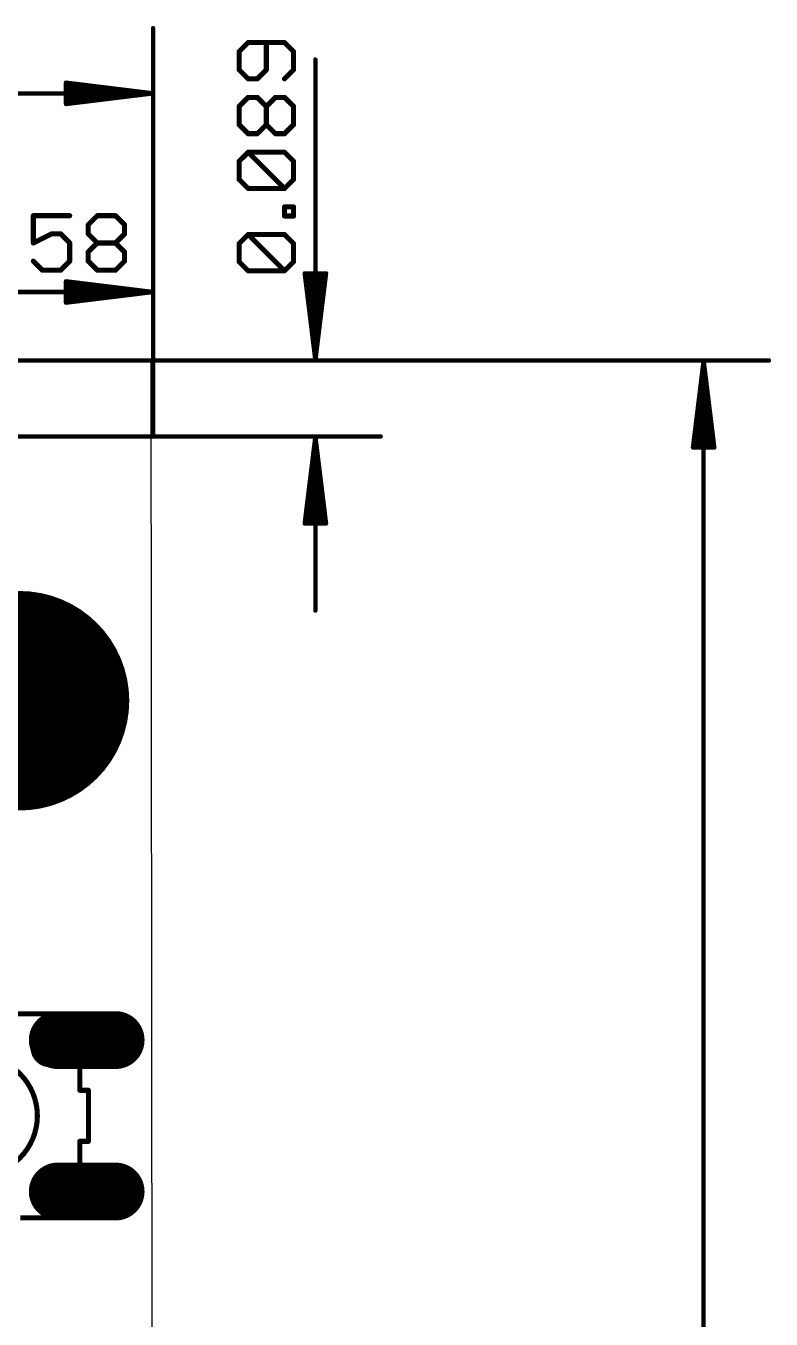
# Model space of a CAD drawing. Extents: x -0.24 to 4.18, y -0.6 to 2.96.
# Drawn here: x 3.3 to 4.176, y 1.423 to 2.943 of the extents above; entities that cross this region are included whole.
import ezdxf

# ---------------------------------------------------------------- set-up
doc = ezdxf.new("R2010")
doc.units = 0
for name, color, linetype in [('1', 22, 'CONTINUOUS'), ('17', 82, 'CONTINUOUS'), ('20', 7, 'CONTINUOUS'), ('22', 253, 'CONTINUOUS'), ('29', 253, 'CONTINUOUS'), ('30', 253, 'CONTINUOUS'), ('44', 253, 'CONTINUOUS'), ('52', 253, 'CONTINUOUS')]:
    doc.layers.add(name, color=color, linetype=linetype)

# ---------------------------------------------------------------- blocks, each defined once
blk = doc.blocks.new('LONGP100')
at = {"const_width": 1}
blk.add_lwpolyline([(-0.5, 0), (0.5, 0)], dxfattribs=at)
at = {"const_width": 0.5}
for points in [[(-0.5, 0.25, 1), (-0.5, -0.25)], [(0.5, -0.25, 1), (0.5, 0.25)]]:
    blk.add_lwpolyline(points, format="xyb", dxfattribs=at)

msp = doc.modelspace()

# ---------------------------------------------------------------- linework, layer by layer
at = {"layer": '1'}
for points, const_width in [([(3.45128, 2.940714, 1), (3.44872, 2.940714)], 0.002559), ([(3.561795, 2.925158, 1), (3.561795, 2.922158)], 0.003), ([(3.562856, 2.922597, 1), (3.560734, 2.924718)], 0.003), ([(3.584647, 2.923658, 1), (3.581647, 2.923658)], 0.003), ([(3.605559, 2.924718, 1), (3.603437, 2.922597)], 0.003), ([(3.604498, 2.922158, 1), (3.604498, 2.925158)], 0.003), ([(3.552619, 2.912982, 1), (3.549619, 2.912982)], 0.003), ([(3.550059, 2.914042, 1), (3.55218, 2.911921)], 0.003), ([(3.616674, 2.912982, 1), (3.613674, 2.912982)], 0.003), ([(3.614113, 2.911921, 1), (3.616235, 2.914042)], 0.003), ([(3.642071, 2.903622, 1), (3.639512, 2.903622)], 0.002559), ([(3.549619, 2.89163, 1), (3.552619, 2.89163)], 0.003), ([(3.55218, 2.892691, 1), (3.550059, 2.89057)], 0.003), ([(3.581647, 2.89163, 1), (3.584647, 2.89163)], 0.003), ([(3.584207, 2.89057, 1), (3.582086, 2.892691)], 0.003), ([(3.613674, 2.89163, 1), (3.616674, 2.89163)], 0.003), ([(3.616235, 2.89057, 1), (3.614113, 2.892691)], 0.003), ([(3.347765, 2.875452, 1), (3.34751, 2.872905)], 0.002559), ([(3.347794, 2.877781, 1), (3.347482, 2.875241)], 0.002559), ([(3.348917, 2.876511, 1), (3.346358, 2.876511)], 0.002559), ([(3.561795, 2.882454, 1), (3.561795, 2.879454)], 0.003), ([(3.560734, 2.879894, 1), (3.562856, 2.882015)], 0.003), ([(3.57141, 2.882015, 1), (3.573531, 2.879894)], 0.003), ([(3.572471, 2.879454, 1), (3.572471, 2.882454)], 0.003), ([(3.603437, 2.882015, 1), (3.605559, 2.879894)], 0.003), ([(3.347702, 2.870338, 1), (3.347574, 2.867782)], 0.002559), ([(3.347574, 2.860102, 1), (3.347702, 2.857546)], 0.002559), ([(3.450156, 2.862672, 1), (3.449844, 2.865212)], 0.002559), ([(3.449844, 2.862672, 1), (3.450156, 2.865212)], 0.002559), ([(3.450127, 2.862669, 1), (3.449873, 2.865215)], 0.002559), ([(3.449873, 2.862669, 1), (3.450127, 2.865215)], 0.002559), ([(3.450064, 2.862664, 1), (3.449936, 2.86522)], 0.002559), ([(3.449936, 2.862664, 1), (3.450064, 2.86522)], 0.002559), ([(3.45, 2.862663, 1), (3.45, 2.865222)], 0.002559), ([(3.561795, 2.860703, 1), (3.561795, 2.857703)], 0.003), ([(3.562856, 2.858142, 1), (3.560734, 2.860263)], 0.003), ([(3.573531, 2.860263, 1), (3.57141, 2.858142)], 0.003), ([(3.572471, 2.857703, 1), (3.572471, 2.860703)], 0.003), ([(3.593822, 2.860703, 1), (3.593822, 2.857703)], 0.003), ([(3.594883, 2.858142, 1), (3.592762, 2.860263)], 0.003), ([(3.605559, 2.860263, 1), (3.603437, 2.858142)], 0.003), ([(3.604498, 2.857703, 1), (3.604498, 2.860703)], 0.003), ([(3.34751, 2.854979, 1), (3.347765, 2.852433)], 0.002559), ([(3.347482, 2.852644, 1), (3.347794, 2.850104)], 0.002559), ([(3.346358, 2.851374, 1), (3.348917, 2.851374)], 0.002559), ([(3.552619, 2.848527, 1), (3.549619, 2.848527)], 0.003), ([(3.550059, 2.849587, 1), (3.55218, 2.847466)], 0.003), ([(3.584647, 2.848527, 1), (3.581647, 2.848527)], 0.003), ([(3.582086, 2.849587, 1), (3.584207, 2.847466)], 0.003), ([(3.582086, 2.847466, 1), (3.584207, 2.849587)], 0.003), ([(3.616674, 2.848527, 1), (3.613674, 2.848527)], 0.003), ([(3.614113, 2.847466, 1), (3.616235, 2.849587)], 0.003), ([(3.549619, 2.827175, 1), (3.552619, 2.827175)], 0.003), ([(3.55218, 2.828236, 1), (3.550059, 2.826115)], 0.003), ([(3.584207, 2.828236, 1), (3.582086, 2.826115)], 0.003), ([(3.581647, 2.827175, 1), (3.584647, 2.827175)], 0.003), ([(3.584207, 2.826115, 1), (3.582086, 2.828236)], 0.003), ([(3.613674, 2.827175, 1), (3.616674, 2.827175)], 0.003), ([(3.616235, 2.826115, 1), (3.614113, 2.828236)], 0.003), ([(3.561795, 2.818, 1), (3.561795, 2.815)], 0.003), ([(3.560734, 2.815439, 1), (3.562856, 2.81756)], 0.003), ([(3.57141, 2.81756, 1), (3.573531, 2.815439)], 0.003), ([(3.572471, 2.815, 1), (3.572471, 2.818)], 0.003), ([(3.593822, 2.818, 1), (3.593822, 2.815)], 0.003), ([(3.592762, 2.815439, 1), (3.594883, 2.81756)], 0.003), ([(3.603437, 2.81756, 1), (3.605559, 2.815439)], 0.003), ([(3.604498, 2.815, 1), (3.604498, 2.818)], 0.003), ([(3.561795, 2.796248, 1), (3.561795, 2.793248)], 0.003), ([(3.562856, 2.795808, 1), (3.560734, 2.793687)], 0.003), ([(3.562856, 2.793687, 1), (3.560734, 2.795808)], 0.003), ([(3.605559, 2.795808, 1), (3.603437, 2.793687)], 0.003), ([(3.604498, 2.793248, 1), (3.604498, 2.796248)], 0.003), ([(3.552619, 2.784072, 1), (3.549619, 2.784072)], 0.003), ([(3.550059, 2.785133, 1), (3.55218, 2.783011)], 0.003), ([(3.616674, 2.784072, 1), (3.613674, 2.784072)], 0.003), ([(3.614113, 2.783011, 1), (3.616235, 2.785133)], 0.003), ([(3.549619, 2.76272, 1), (3.552619, 2.76272)], 0.003), ([(3.55218, 2.763781, 1), (3.550059, 2.76166)], 0.003), ([(3.561795, 2.753545, 1), (3.561795, 2.750545)], 0.003), ([(3.560734, 2.750984, 1), (3.562856, 2.753105)], 0.003), ([(3.603437, 2.753105, 1), (3.605559, 2.750984)], 0.003), ([(3.603437, 2.750984, 1), (3.605559, 2.753105)], 0.003), ([(3.604498, 2.750545, 1), (3.604498, 2.753545)], 0.003), ([(3.613674, 2.76272, 1), (3.616674, 2.76272)], 0.003), ([(3.616235, 2.76166, 1), (3.614113, 2.763781)], 0.003), ([(3.309322, 2.721624, 1), (3.309322, 2.718624)], 0.003), ([(3.310822, 2.720124, 1), (3.307822, 2.720124)], 0.003), ([(3.352026, 2.718624, 1), (3.352026, 2.721624)], 0.003), ([(3.384453, 2.721624, 1), (3.384453, 2.718624)], 0.003), ([(3.385514, 2.719063, 1), (3.383392, 2.721185)], 0.003), ([(3.406865, 2.721185, 1), (3.404744, 2.719063)], 0.003), ([(3.405805, 2.718624, 1), (3.405805, 2.721624)], 0.003), ([(3.605998, 2.730493, 1), (3.602998, 2.730493)], 0.003), ([(3.604498, 2.731993, 1), (3.604498, 2.728993)], 0.003), ([(3.604498, 2.721317, 1), (3.604498, 2.718317)], 0.003), ([(3.602998, 2.719817, 1), (3.605998, 2.719817)], 0.003), ([(3.616674, 2.730493, 1), (3.613674, 2.730493)], 0.003), ([(3.613674, 2.719817, 1), (3.616674, 2.719817)], 0.003), ([(3.615174, 2.728993, 1), (3.615174, 2.731993)], 0.003), ([(3.615174, 2.718317, 1), (3.615174, 2.721317)], 0.003), ([(3.375277, 2.709448, 1), (3.372277, 2.709448)], 0.003), ([(3.372717, 2.710509, 1), (3.374838, 2.708388)], 0.003), ([(3.417981, 2.709448, 1), (3.414981, 2.709448)], 0.003), ([(3.41542, 2.708388, 1), (3.417541, 2.710509)], 0.003), ([(3.45128, 2.707223, 1), (3.44872, 2.707223)], 0.002559), ([(3.308652, 2.689438, 1), (3.309993, 2.686755)], 0.003), ([(3.330674, 2.700273, 1), (3.330674, 2.697273)], 0.003), ([(3.331345, 2.697431, 1), (3.330003, 2.700114)], 0.003), ([(3.34241, 2.699833, 1), (3.340289, 2.697712)], 0.003), ([(3.34135, 2.697273, 1), (3.34135, 2.700273)], 0.003), ([(3.353526, 2.688097, 1), (3.350526, 2.688097)], 0.003), ([(3.372277, 2.698773, 1), (3.375277, 2.698773)], 0.003), ([(3.374838, 2.699833, 1), (3.372717, 2.697712)], 0.003), ([(3.384453, 2.689597, 1), (3.384453, 2.686597)], 0.003), ([(3.385514, 2.687036, 1), (3.383392, 2.689157)], 0.003), ([(3.406865, 2.689157, 1), (3.404744, 2.687036)], 0.003), ([(3.405805, 2.686597, 1), (3.405805, 2.689597)], 0.003), ([(3.414981, 2.698773, 1), (3.417981, 2.698773)], 0.003), ([(3.417541, 2.697712, 1), (3.41542, 2.699833)], 0.003), ([(3.562856, 2.699126, 1), (3.560734, 2.697005)], 0.003), ([(3.561795, 2.699565, 1), (3.561795, 2.696565)], 0.003), ([(3.562856, 2.697005, 1), (3.560734, 2.699126)], 0.003), ([(3.605559, 2.699126, 1), (3.603437, 2.697005)], 0.003), ([(3.604498, 2.696565, 1), (3.604498, 2.699565)], 0.003), ([(3.307822, 2.688097, 1), (3.310822, 2.688097)], 0.003), ([(3.350965, 2.687036, 1), (3.353086, 2.689157)], 0.003), ([(3.375277, 2.677421, 1), (3.372277, 2.677421)], 0.003), ([(3.372717, 2.678482, 1), (3.374838, 2.67636)], 0.003), ([(3.383392, 2.687036, 1), (3.385514, 2.689157)], 0.003), ([(3.404744, 2.689157, 1), (3.406865, 2.687036)], 0.003), ([(3.417981, 2.677421, 1), (3.414981, 2.677421)], 0.003), ([(3.41542, 2.67636, 1), (3.417541, 2.678482)], 0.003), ([(3.552619, 2.687389, 1), (3.549619, 2.687389)], 0.003), ([(3.550059, 2.68845, 1), (3.55218, 2.686329)], 0.003), ([(3.616674, 2.687389, 1), (3.613674, 2.687389)], 0.003), ([(3.614113, 2.686329, 1), (3.616235, 2.68845)], 0.003), ([(3.310383, 2.667806, 1), (3.308262, 2.665685)], 0.003), ([(3.350526, 2.666745, 1), (3.353526, 2.666745)], 0.003), ([(3.353086, 2.665685, 1), (3.350965, 2.667806)], 0.003), ([(3.372277, 2.666745, 1), (3.375277, 2.666745)], 0.003), ([(3.374838, 2.667806, 1), (3.372717, 2.665685)], 0.003), ([(3.414981, 2.666745, 1), (3.417981, 2.666745)], 0.003), ([(3.417541, 2.665685, 1), (3.41542, 2.667806)], 0.003), ([(3.549619, 2.666038, 1), (3.552619, 2.666038)], 0.003), ([(3.55218, 2.667098, 1), (3.550059, 2.664977)], 0.003), ([(3.613674, 2.666038, 1), (3.616674, 2.666038)], 0.003), ([(3.616235, 2.664977, 1), (3.614113, 2.667098)], 0.003), ([(3.319998, 2.65757, 1), (3.319998, 2.65457)], 0.003), ([(3.318937, 2.655009, 1), (3.321059, 2.65713)], 0.003), ([(3.340289, 2.65713, 1), (3.34241, 2.655009)], 0.003), ([(3.34135, 2.65457, 1), (3.34135, 2.65757)], 0.003), ([(3.347794, 2.64429, 1), (3.347482, 2.64175)], 0.002559), ([(3.348917, 2.64302, 1), (3.346358, 2.64302)], 0.002559), ([(3.384453, 2.65757, 1), (3.384453, 2.65457)], 0.003), ([(3.383392, 2.655009, 1), (3.385514, 2.65713)], 0.003), ([(3.404744, 2.65713, 1), (3.406865, 2.655009)], 0.003), ([(3.405805, 2.65457, 1), (3.405805, 2.65757)], 0.003), ([(3.561795, 2.656862, 1), (3.561795, 2.653862)], 0.003), ([(3.560734, 2.654301, 1), (3.562856, 2.656423)], 0.003), ([(3.603437, 2.656423, 1), (3.605559, 2.654301)], 0.003), ([(3.603437, 2.654301, 1), (3.605559, 2.656423)], 0.003), ([(3.604498, 2.653862, 1), (3.604498, 2.656862)], 0.003), ([(3.629493, 2.652518, 1), (3.626953, 2.652206)], 0.002559), ([(3.628223, 2.653642, 1), (3.628223, 2.651083)], 0.002559), ([(3.631829, 2.65249, 1), (3.629283, 2.652235)], 0.002559), ([(3.636952, 2.652426, 1), (3.634396, 2.652298)], 0.002559), ([(3.647188, 2.652298, 1), (3.644632, 2.652426)], 0.002559), ([(3.652301, 2.652235, 1), (3.649755, 2.65249)], 0.002559), ([(3.65463, 2.652206, 1), (3.65209, 2.652518)], 0.002559), ([(3.65336, 2.651083, 1), (3.65336, 2.653642)], 0.002559), ([(3.347765, 2.641961, 1), (3.34751, 2.639414)], 0.002559), ([(3.347702, 2.636847, 1), (3.347574, 2.634292)], 0.002559), ([(3.450156, 2.629181, 1), (3.449844, 2.631721)], 0.002559), ([(3.449844, 2.629181, 1), (3.450156, 2.631721)], 0.002559), ([(3.450127, 2.629178, 1), (3.449873, 2.631725)], 0.002559), ([(3.449873, 2.629178, 1), (3.450127, 2.631725)], 0.002559), ([(3.450064, 2.629173, 1), (3.449936, 2.631729)], 0.002559), ([(3.449936, 2.629173, 1), (3.450064, 2.631729)], 0.002559), ([(3.45, 2.629172, 1), (3.45, 2.631731)], 0.002559), ([(3.347574, 2.626611, 1), (3.347702, 2.624055)], 0.002559), ([(3.34751, 2.621488, 1), (3.347765, 2.618942)], 0.002559), ([(3.347482, 2.619153, 1), (3.347794, 2.616613)], 0.002559), ([(3.346358, 2.617883, 1), (3.348917, 2.617883)], 0.002559), ([(3.45, 2.55128, 1), (3.45, 2.54872)], 0.002559), ([(3.44872, 2.55, 1), (3.45128, 2.55)], 0.002559), ([(3.639512, 2.55, 1), (3.642071, 2.55)], 0.002559), ([(3.639522, 2.550156, 1), (3.642062, 2.549844)], 0.002559), ([(3.639519, 2.550127, 1), (3.642065, 2.549873)], 0.002559), ([(3.639514, 2.550064, 1), (3.64207, 2.549936)], 0.002559), ([(3.639514, 2.549936, 1), (3.64207, 2.550064)], 0.002559), ([(3.639519, 2.549873, 1), (3.642065, 2.550127)], 0.002559), ([(3.639522, 2.549844, 1), (3.642062, 2.550156)], 0.002559), ([(3.717564, 2.54872, 1), (3.717564, 2.55128)], 0.002559), ([(4.09843, 2.550156, 1), (4.09589, 2.549844)], 0.002559), ([(4.098438, 2.550064, 1), (4.095882, 2.549936)], 0.002559), ([(4.098433, 2.550127, 1), (4.095887, 2.549873)], 0.002559), ([(4.09844, 2.55, 1), (4.095881, 2.55)], 0.002559), ([(4.098438, 2.549936, 1), (4.095882, 2.550064)], 0.002559), ([(4.098433, 2.549873, 1), (4.095887, 2.550127)], 0.002559), ([(4.09843, 2.549844, 1), (4.09589, 2.550156)], 0.002559), ([(4.173932, 2.54872, 1), (4.173932, 2.55128)], 0.002559), ([(3.642071, 2.46073, 1), (3.639512, 2.46073)], 0.002559), ([(3.642062, 2.460886, 1), (3.639522, 2.460574)], 0.002559), ([(3.64207, 2.460794, 1), (3.639514, 2.460666)], 0.002559), ([(3.642065, 2.460857, 1), (3.639519, 2.460603)], 0.002559), ([(3.64207, 2.460666, 1), (3.639514, 2.460794)], 0.002559), ([(3.642065, 2.460603, 1), (3.639519, 2.460857)], 0.002559), ([(3.642062, 2.460574, 1), (3.639522, 2.460886)], 0.002559), ([(3.717564, 2.45945, 1), (3.717564, 2.462009)], 0.002559), ([(3.44872, 2.46073, 1), (3.45128, 2.46073)], 0.002559), ([(4.084592, 2.448917, 1), (4.084592, 2.446358)], 0.002559), ([(4.083322, 2.447794, 1), (4.085862, 2.447482)], 0.002559), ([(4.085651, 2.447765, 1), (4.088197, 2.44751)], 0.002559), ([(4.090764, 2.447702, 1), (4.09332, 2.447574)], 0.002559), ([(4.101, 2.447574, 1), (4.103556, 2.447702)], 0.002559), ([(4.106123, 2.44751, 1), (4.10867, 2.447765)], 0.002559), ([(4.108459, 2.447482, 1), (4.110999, 2.447794)], 0.002559), ([(4.109729, 2.446358, 1), (4.109729, 2.448917)], 0.002559), ([(3.628223, 2.359647, 1), (3.628223, 2.357088)], 0.002559), ([(3.626953, 2.358524, 1), (3.629493, 2.358212)], 0.002559), ([(3.629283, 2.358495, 1), (3.631829, 2.35824)], 0.002559), ([(3.634396, 2.358432, 1), (3.636952, 2.358304)], 0.002559), ([(3.644632, 2.358304, 1), (3.647188, 2.358432)], 0.002559), ([(3.649755, 2.35824, 1), (3.652301, 2.358495)], 0.002559), ([(3.65209, 2.358212, 1), (3.65463, 2.358524)], 0.002559), ([(3.65336, 2.357088, 1), (3.65336, 2.359647)], 0.002559), ([(3.639512, 2.256006, 1), (3.642071, 2.256006)], 0.002559)]:
    msp.add_lwpolyline(points, format="xyb", dxfattribs=dict(at, const_width=const_width))
for points, const_width in [([(3.45, 2.55), (3.45, 2.940714)], 0.005118), ([(3.561795, 2.923658), (3.551119, 2.912982)], 0.006), ([(3.604498, 2.923658), (3.561795, 2.923658)], 0.006), ([(3.583147, 2.89163), (3.583147, 2.923658)], 0.006), ([(3.615174, 2.912982), (3.604498, 2.923658)], 0.006), ([(3.551119, 2.912982), (3.551119, 2.89163)], 0.006), ([(3.615174, 2.89163), (3.615174, 2.912982)], 0.006), ([(3.640792, 2.55), (3.640792, 2.903622)], 0.005118), ([(3.551119, 2.89163), (3.561795, 2.880954)], 0.006), ([(3.572471, 2.880954), (3.583147, 2.89163)], 0.006), ([(3.604498, 2.880954), (3.615174, 2.89163)], 0.006), ([(3.45, 2.863942), (3.347638, 2.876511)], 0.005118), ([(3.347638, 2.876511), (3.347638, 2.851374)], 0.005118), ([(3.45, 2.863942), (3.347638, 2.874178)], 0.005118), ([(3.561795, 2.880954), (3.572471, 2.880954)], 0.006), ([(3.45, 2.863942), (0, 2.863942)], 0.005118), ([(3.45, 2.863942), (3.347638, 2.86906)], 0.005118), ([(3.347638, 2.851374), (3.45, 2.863942)], 0.005118), ([(3.347638, 2.858824), (3.45, 2.863942)], 0.005118), ([(3.347638, 2.853706), (3.45, 2.863942)], 0.005118), ([(3.551119, 2.848527), (3.561795, 2.859203)], 0.006), ([(3.561795, 2.859203), (3.572471, 2.859203)], 0.006), ([(3.572471, 2.859203), (3.583147, 2.848527)], 0.006), ([(3.583147, 2.848527), (3.593822, 2.859203)], 0.006), ([(3.593822, 2.859203), (3.604498, 2.859203)], 0.006), ([(3.604498, 2.859203), (3.615174, 2.848527)], 0.006), ([(3.551119, 2.827175), (3.551119, 2.848527)], 0.006), ([(3.583147, 2.827175), (3.583147, 2.848527)], 0.006), ([(3.615174, 2.848527), (3.615174, 2.827175)], 0.006), ([(3.561795, 2.8165), (3.551119, 2.827175)], 0.006), ([(3.583147, 2.827175), (3.572471, 2.8165)], 0.006), ([(3.593822, 2.8165), (3.583147, 2.827175)], 0.006), ([(3.615174, 2.827175), (3.604498, 2.8165)], 0.006), ([(3.572471, 2.8165), (3.561795, 2.8165)], 0.006), ([(3.604498, 2.8165), (3.593822, 2.8165)], 0.006), ([(3.551119, 2.784072), (3.561795, 2.794748)], 0.006), ([(3.561795, 2.794748), (3.604498, 2.794748)], 0.006), ([(3.604498, 2.752045), (3.561795, 2.794748)], 0.006), ([(3.604498, 2.794748), (3.615174, 2.784072)], 0.006), ([(3.551119, 2.76272), (3.551119, 2.784072)], 0.006), ([(3.615174, 2.784072), (3.615174, 2.76272)], 0.006), ([(3.561795, 2.752045), (3.551119, 2.76272)], 0.006), ([(3.604498, 2.752045), (3.561795, 2.752045)], 0.006), ([(3.615174, 2.76272), (3.604498, 2.752045)], 0.006), ([(3.352026, 2.720124), (3.309322, 2.720124)], 0.006), ([(3.309322, 2.720124), (3.309322, 2.688097)], 0.006), ([(3.373777, 2.709448), (3.384453, 2.720124)], 0.006), ([(3.384453, 2.720124), (3.405805, 2.720124)], 0.006), ([(3.405805, 2.720124), (3.416481, 2.709448)], 0.006), ([(3.604498, 2.719817), (3.604498, 2.730493)], 0.006), ([(3.604498, 2.730493), (3.615174, 2.730493)], 0.006), ([(3.615174, 2.719817), (3.604498, 2.719817)], 0.006), ([(3.615174, 2.730493), (3.615174, 2.719817)], 0.006), ([(3.373777, 2.698773), (3.373777, 2.709448)], 0.006), ([(3.416481, 2.709448), (3.416481, 2.698773)], 0.006), ([(3.45, 2.46073), (3.45, 2.707223)], 0.005118), ([(3.309322, 2.688097), (3.330674, 2.698773)], 0.006), ([(3.330674, 2.698773), (3.34135, 2.698773)], 0.006), ([(3.34135, 2.698773), (3.352026, 2.688097)], 0.006), ([(3.352026, 2.688097), (3.352026, 2.666745)], 0.006), ([(3.384453, 2.688097), (3.373777, 2.698773)], 0.006), ([(3.373777, 2.677421), (3.384453, 2.688097)], 0.006), ([(3.384453, 2.688097), (3.405805, 2.688097)], 0.006), ([(3.416481, 2.698773), (3.405805, 2.688097)], 0.006), ([(3.405805, 2.688097), (3.416481, 2.677421)], 0.006), ([(3.551119, 2.687389), (3.561795, 2.698065)], 0.006), ([(3.561795, 2.698065), (3.604498, 2.698065)], 0.006), ([(3.604498, 2.655362), (3.561795, 2.698065)], 0.006), ([(3.604498, 2.698065), (3.615174, 2.687389)], 0.006), ([(3.373777, 2.666745), (3.373777, 2.677421)], 0.006), ([(3.416481, 2.677421), (3.416481, 2.666745)], 0.006), ([(3.551119, 2.666038), (3.551119, 2.687389)], 0.006), ([(3.615174, 2.687389), (3.615174, 2.666038)], 0.006), ([(3.319998, 2.65607), (3.309322, 2.666745)], 0.006), ([(3.352026, 2.666745), (3.34135, 2.65607)], 0.006), ([(3.384453, 2.65607), (3.373777, 2.666745)], 0.006), ([(3.416481, 2.666745), (3.405805, 2.65607)], 0.006), ([(3.561795, 2.655362), (3.551119, 2.666038)], 0.006), ([(3.615174, 2.666038), (3.604498, 2.655362)], 0.006), ([(3.34135, 2.65607), (3.319998, 2.65607)], 0.006), ([(3.45, 2.630451), (3.347638, 2.64302)], 0.005118), ([(3.347638, 2.64302), (3.347638, 2.617883)], 0.005118), ([(3.405805, 2.65607), (3.384453, 2.65607)], 0.006), ([(3.604498, 2.655362), (3.561795, 2.655362)], 0.006), ([(3.640792, 2.55), (3.628223, 2.652362)], 0.005118), ([(3.628223, 2.652362), (3.65336, 2.652362)], 0.005118), ([(3.640792, 2.55), (3.630556, 2.652362)], 0.005118), ([(3.640792, 2.55), (3.635674, 2.652362)], 0.005118), ([(3.65336, 2.652362), (3.640792, 2.55)], 0.005118), ([(3.64591, 2.652362), (3.640792, 2.55)], 0.005118), ([(3.651028, 2.652362), (3.640792, 2.55)], 0.005118), ([(3.45, 2.630451), (3.09163, 2.630451)], 0.005118), ([(3.45, 2.630451), (3.347638, 2.640688)], 0.005118), ([(3.45, 2.630451), (3.347638, 2.63557)], 0.005118), ([(3.347638, 2.617883), (3.45, 2.630451)], 0.005118), ([(3.347638, 2.625333), (3.45, 2.630451)], 0.005118), ([(3.347638, 2.620215), (3.45, 2.630451)], 0.005118), ([(3.09054, 2.55), (3.717564, 2.55)], 0.005118), ([(3.45, 2.55), (4.173932, 2.55)], 0.005118), ([(4.09716, 2.55), (4.084592, 2.447638)], 0.005118), ([(4.09716, 2.55), (4.086924, 2.447638)], 0.005118), ([(4.09716, 2.55), (4.092042, 2.447638)], 0.005118), ([(4.09716, 0), (4.09716, 2.55)], 0.005118), ([(4.109729, 2.447638), (4.09716, 2.55)], 0.005118), ([(4.102278, 2.447638), (4.09716, 2.55)], 0.005118), ([(4.107396, 2.447638), (4.09716, 2.55)], 0.005118), ([(3.09054, 2.46073), (3.717564, 2.46073)], 0.005118), ([(3.640792, 2.46073), (3.628223, 2.358368)], 0.005118), ([(3.640792, 2.46073), (3.630556, 2.358368)], 0.005118), ([(3.640792, 2.46073), (3.635674, 2.358368)], 0.005118), ([(3.640792, 2.46073), (3.640792, 2.256006)], 0.005118), ([(3.65336, 2.358368), (3.640792, 2.46073)], 0.005118), ([(3.64591, 2.358368), (3.640792, 2.46073)], 0.005118), ([(3.651028, 2.358368), (3.640792, 2.46073)], 0.005118), ([(4.084592, 2.447638), (4.109729, 2.447638)], 0.005118), ([(3.628223, 2.358368), (3.65336, 2.358368)], 0.005118)]:
    msp.add_lwpolyline(points, dxfattribs=dict(at, const_width=const_width))
at = {"layer": '20'}
for p, q in [((3.44794, 2.55103), (0, 2.55)), ((3.45, 0), (3.44794, 2.55103))]:
    msp.add_line(p, q, dxfattribs=at)
msp.add_circle((3.29305, 2.15), 0.125, dxfattribs=at)
at = {"layer": '22', "const_width": 0.006}
for points in [[(3.289, 1.7821), (3.329, 1.7821)], [(3.364, 1.6921), (3.364, 1.7021)], [(3.374, 1.6921), (3.364, 1.6921)], [(3.374, 1.6921), (3.374, 1.6321)], [(3.364, 1.6321), (3.374, 1.6321)], [(3.364, 1.6321), (3.364, 1.6221)], [(3.329, 1.5421), (3.294, 1.5421)]]:
    msp.add_lwpolyline(points, dxfattribs=at)
at = {"layer": '22'}
for points, const_width in [([(3.329, 1.7806, 1), (3.329, 1.7836)], 0.003), ([(3.244, 1.5921, 1), (3.244, 1.7321, 1), (3.244, 1.5921)], 0.006), ([(3.3655, 1.7021, 1), (3.3625, 1.7021)], 0.003), ([(3.364, 1.6936, 1), (3.364, 1.6906)], 0.003), ([(3.3625, 1.6921, 1), (3.3655, 1.6921)], 0.003), ([(3.3755, 1.6921, 1), (3.3725, 1.6921)], 0.003), ([(3.374, 1.6906, 1), (3.374, 1.6936)], 0.003), ([(3.364, 1.6336, 1), (3.364, 1.6306)], 0.003), ([(3.3655, 1.6321, 1), (3.3625, 1.6321)], 0.003), ([(3.3725, 1.6321, 1), (3.3755, 1.6321)], 0.003), ([(3.374, 1.6306, 1), (3.374, 1.6336)], 0.003), ([(3.3625, 1.6221, 1), (3.3655, 1.6221)], 0.003), ([(3.329, 1.5406, 1), (3.329, 1.5436)], 0.003)]:
    msp.add_lwpolyline(points, format="xyb", dxfattribs=dict(at, const_width=const_width))
at = {"layer": '29', "const_width": 0.129}
msp.add_lwpolyline([(3.29305, 2.0855, 1), (3.29305, 2.2145, 1), (3.29305, 2.0855)], format="xyb", dxfattribs=at)
at = {"layer": '30', "const_width": 0.129}
msp.add_lwpolyline([(3.29305, 2.0855, 1), (3.29305, 2.2145, 1), (3.29305, 2.0855)], format="xyb", dxfattribs=at)
at = {"layer": '44'}
for centre in [(3.372, 1.7511), (3.372, 1.5731)]:
    msp.add_circle(centre, 0.02, dxfattribs=at)
at = {"layer": '52'}
for points, const_width in [([(3.344, 1.7821), (3.329, 1.7821)], 0.006), ([(3.344, 1.7821), (3.364, 1.7621)], 0.006), ([(3.364, 1.7621), (3.364, 1.7021)], 0.006), ([(3.40502, 1.7246), (3.40502, 1.769638)], 0.005), ([(3.40502, 1.769638), (3.427539, 1.747119)], 0.005), ([(3.427539, 1.747119), (3.397514, 1.747119)], 0.005), ([(3.364, 1.6221), (3.364, 1.5621)], 0.006), ([(3.397514, 1.592132), (3.40502, 1.599638)], 0.005), ([(3.40502, 1.599638), (3.420033, 1.599638)], 0.005), ([(3.420033, 1.599638), (3.427539, 1.592132)], 0.005), ([(3.397514, 1.584626), (3.397514, 1.592132)], 0.005), ([(3.427539, 1.5546), (3.397514, 1.584626)], 0.005), ([(3.364, 1.5621), (3.344, 1.5421)], 0.006), ([(3.397514, 1.5546), (3.427539, 1.5546)], 0.005), ([(3.344, 1.5421), (3.329, 1.5421)], 0.006)]:
    msp.add_lwpolyline(points, dxfattribs=dict(at, const_width=const_width))
for points, const_width in [([(3.329, 1.7836, 1), (3.329, 1.7806)], 0.003), ([(3.345061, 1.783161, 1), (3.342939, 1.781039)], 0.003), ([(3.344, 1.7806, 1), (3.344, 1.7836)], 0.003), ([(3.329, 1.7221, 1), (3.329, 1.7621, 1), (3.329, 1.7221)], 0.006), ([(3.3655, 1.7621, 1), (3.3625, 1.7621)], 0.003), ([(3.362939, 1.761039, 1), (3.365061, 1.763161)], 0.003), ([(3.40627, 1.769638, 1), (3.40377, 1.769638)], 0.0025), ([(3.405904, 1.770522, 1), (3.404136, 1.768755)], 0.0025), ([(3.397514, 1.748369, 1), (3.397514, 1.745869)], 0.0025), ([(3.426655, 1.746235, 1), (3.428423, 1.748003)], 0.0025), ([(3.427539, 1.745869, 1), (3.427539, 1.748369)], 0.0025), ([(3.40377, 1.7246, 1), (3.40627, 1.7246)], 0.0025), ([(3.3625, 1.7021, 1), (3.3655, 1.7021)], 0.003), ([(3.3655, 1.6221, 1), (3.3625, 1.6221)], 0.003), ([(3.329, 1.5571, 1), (3.329, 1.5971, 1), (3.329, 1.5571)], 0.006), ([(3.40502, 1.600888, 1), (3.40502, 1.598388)], 0.0025), ([(3.405904, 1.598755, 1), (3.404136, 1.600522)], 0.0025), ([(3.420917, 1.600522, 1), (3.419149, 1.598755)], 0.0025), ([(3.420033, 1.598388, 1), (3.420033, 1.600888)], 0.0025), ([(3.398764, 1.592132, 1), (3.396264, 1.592132)], 0.0025), ([(3.39663, 1.593016, 1), (3.398398, 1.591248)], 0.0025), ([(3.398398, 1.585509, 1), (3.39663, 1.583742)], 0.0025), ([(3.396264, 1.584626, 1), (3.398764, 1.584626)], 0.0025), ([(3.426655, 1.591248, 1), (3.428423, 1.593016)], 0.0025), ([(3.3625, 1.5621, 1), (3.3655, 1.5621)], 0.003), ([(3.365061, 1.561039, 1), (3.362939, 1.563161)], 0.003), ([(3.397514, 1.55585, 1), (3.397514, 1.55335)], 0.0025), ([(3.426655, 1.553716, 1), (3.428423, 1.555484)], 0.0025), ([(3.427539, 1.55335, 1), (3.427539, 1.55585)], 0.0025), ([(3.329, 1.5436, 1), (3.329, 1.5406)], 0.003), ([(3.342939, 1.543161, 1), (3.345061, 1.541039)], 0.003), ([(3.344, 1.5406, 1), (3.344, 1.5436)], 0.003)]:
    msp.add_lwpolyline(points, format="xyb", dxfattribs=dict(at, const_width=const_width))

# ---------------------------------------------------------------- block references
at = {"layer": '17', "xscale": 0.06, "yscale": 0.06}
for p in [(3.372, 1.7511), (3.372, 1.7511), (3.372, 1.5731), (3.372, 1.5731)]:
    msp.add_blockref('LONGP100', p, dxfattribs=at)
at = {"layer": '29', "xscale": 0.068, "yscale": 0.068}
for p in [(3.372, 1.7511), (3.372, 1.5731)]:
    msp.add_blockref('LONGP100', p, dxfattribs=at)
at = {"layer": '30', "xscale": 0.068, "yscale": 0.068}
for p in [(3.372, 1.7511), (3.372, 1.5731)]:
    msp.add_blockref('LONGP100', p, dxfattribs=at)

doc.saveas('drawing.dxf')
